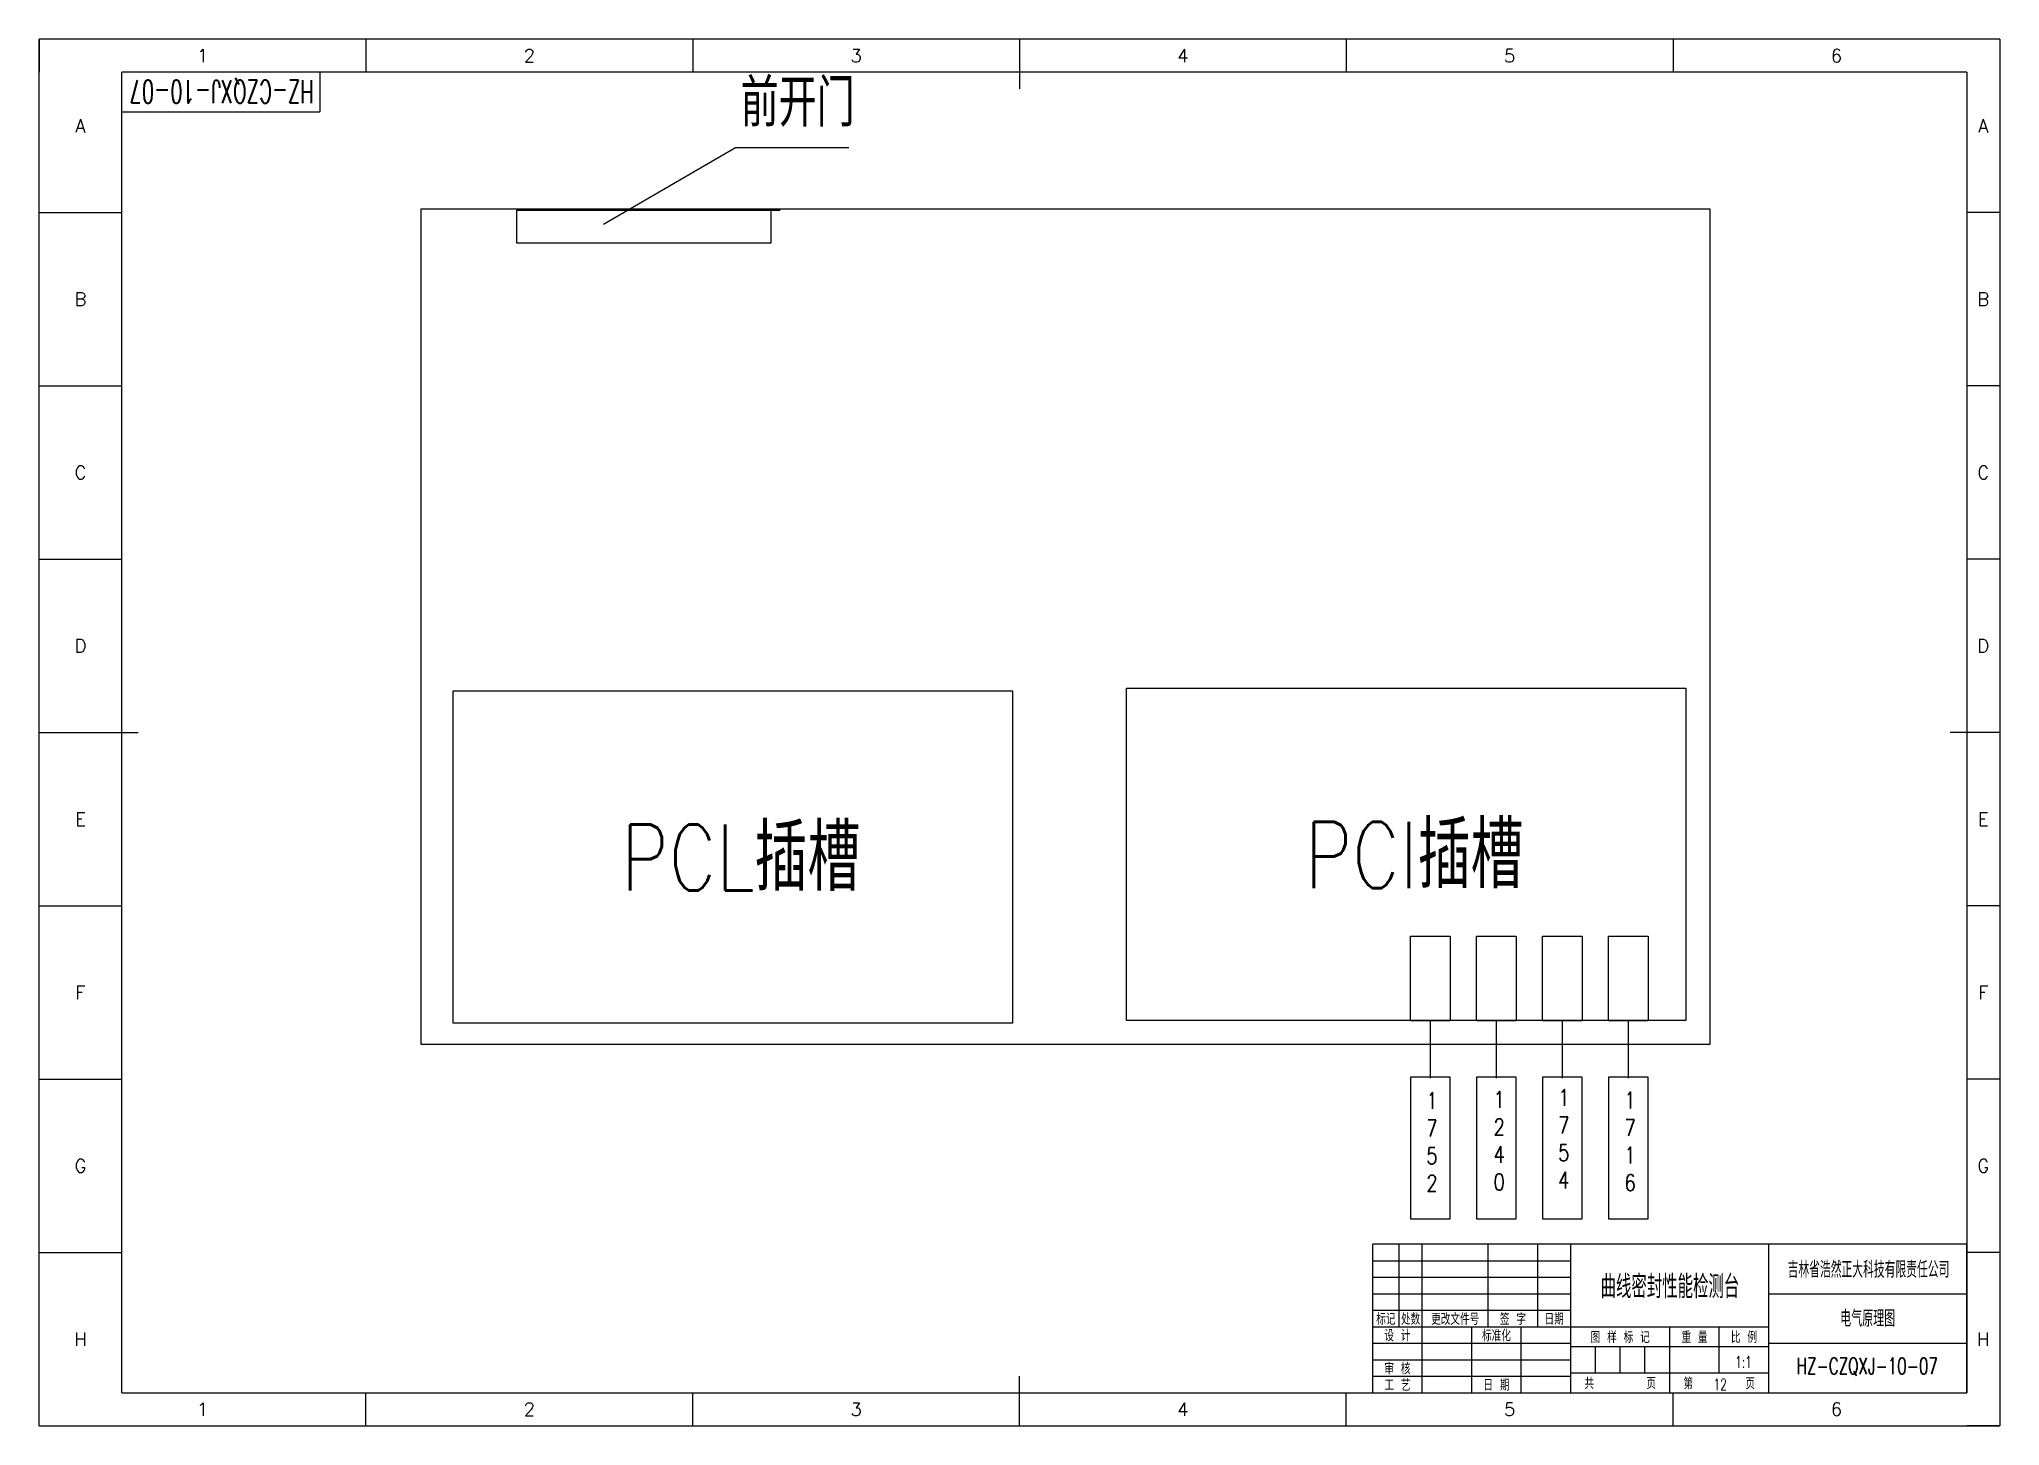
# Model space of a CAD drawing. Header units: millimetres. Extents: x -25 to 569, y -10 to 410.
import ezdxf
from ezdxf.enums import TextEntityAlignment as Align

# ---------------------------------------------------------------- set-up
doc = ezdxf.new("R2010")
doc.units = ezdxf.units.MM
doc.header["$LTSCALE"] = 10
for name, color, linetype in [('1轮廓实线层', 7, 'Continuous'), ('2细线层', 4, 'Continuous'), ('6文字层', 3, 'Continuous'), ('图框层', 7, 'Continuous')]:
    doc.layers.add(name, color=color, linetype=linetype)
doc.styles.add('PC_TEXTSTYLE', font='txt.shx', dxfattribs={"width": 0.8, "bigfont": 'hzfs.shx'})

# ---------------------------------------------------------------- blocks, each defined once
blk = doc.blocks.new('PC_TITLE_BLOCK')
at = {"layer": '1轮廓实线层'}
for p, q in [((0, 45), (-180, 45)), ((-180, 0), (-180, 45)), ((-172, 20), (-172, 45)), ((-165, 20), (-165, 45)), ((-145, 20), (-145, 45)), ((-130, 20), (-130, 45)), ((-120, 0), (-120, 45)), ((-60, 30), (0, 30)), ((-180, 20), (-60, 20)), ((-165, 0), (-165, 20)), ((-150, 0), (-150, 20)), ((-135, 0), (-135, 20)), ((-60, 15), (0, 15)), ((-180, 0), (0, 0))]:
    blk.add_line(p, q, dxfattribs=at)
at = {"layer": '1轮廓实线层', "color": 7}
for p, q in [((-60, 0), (-60, 45)), ((-180, 25), (-120, 25))]:
    blk.add_line(p, q, dxfattribs=at)
at = {"layer": '2细线层'}
for p, q in [((-180, 40), (-120, 40)), ((-180, 35), (-120, 35)), ((-180, 30), (-120, 30)), ((-90, 0), (-90, 20)), ((-75, 6), (-75, 20)), ((-180, 15), (-120, 15)), ((-120, 14), (-60, 14)), ((-112.5, 6), (-112.5, 14)), ((-105, 6), (-105, 14)), ((-97.5, 6), (-97.5, 14)), ((-180, 10), (-120, 10)), ((-120, 6), (-60, 6)), ((-180, 5), (-120, 5))]:
    blk.add_line(p, q, dxfattribs=at)
at = {"layer": '图框层'}
blk.add_line((0, 0), (0, 45), dxfattribs=at)
at = {"layer": '6文字层', "style": 'PC_TEXTSTYLE', "width": 0.667}
for s, p in [('标记', (-176, 22.5)), ('处数', (-168.5, 22.5)), (' 更改文件号 ', (-155, 22.5)), (' 签 字 ', (-137.5, 22.5)), (' 日期 ', (-125, 22.5)), (' 设 计 ', (-172.5, 17.51)), (' 标准化 ', (-142.5, 17.51)), (' 图 样 标 记 ', (-105, 17)), (' 重 量 ', (-82.5, 17)), (' 比 例 ', (-67.5, 17)), (' 审 核 ', (-172.5, 7.5)), (' 工 艺 ', (-172.5, 2.5)), (' 日 期 ', (-142.5, 2.5)), ('共       页', (-105, 3)), ('第       页', (-75, 3))]:
    blk.add_text(s, height=3.5, dxfattribs=at).set_placement(p, align=Align.MIDDLE)
at = {"layer": '6文字层', "style": 'PC_TEXTSTYLE', "flags": 8}
for tag, height, width, p, p2 in [('产品名称或材料标记', 7, 0.675771, (-113.46, 28.64), (-66.42, 28.64)), ('企业名称', 5, 2.215212, (-54.29, 34.82), (-5.27, 34.82)), ('图样名称', 5, 2.237588, (-54.79, 19.98), (-5.27, 19.98)), ('标准化', 3.5, 1.137204, (-133.83, 15.37), (-120.75, 15.37)), ('审核', 3.5, 1.738738, (-163.99, 5.37), (-150.63, 5.37)), ('重量', 3.5, 1.550325, (-88.46, 7.54), (-76.55, 7.54)), ('比例', 3.5, 1.526185, (-73.35, 7.54), (-61.93, 7.54)), ('图样代号', 5, 2.240461, (-54.79, 5.63), (-5.52, 5.63)), ('工艺', 3.5, 1.786989, (-164.21, 0.37), (-150.89, 0.37)), ('日期', 3.5, 1.717904, (-133.83, 0.37), (-120.75, 0.37)), ('共几页', 3.5, 0.619588, (-108.07, 0.63), (-101.05, 0.63))]:
    blk.add_attdef(tag, text='', height=height, dxfattribs=dict(at, width=width)).set_placement(p, p2, align=Align.FIT)
at = {"layer": '6文字层', "style": 'PC_TEXTSTYLE', "width": 3.962018, "flags": 8}
blk.add_attdef('设计', text='', height=3.5, rotation=358.46442, dxfattribs=at).set_placement((-164.23, 15.37), (-150.37, 15), align=Align.FIT)
at = {"layer": '6文字层', "color": 3, "style": 'PC_TEXTSTYLE', "width": 0.628057, "flags": 8}
blk.add_attdef('第几页', text='', height=3.5, dxfattribs=at).set_placement((-78.29, 0.75), (-71.16, 0.75), align=Align.FIT)
at = {"layer": '6文字层', "ltscale": 10, "style": 'PC_TEXTSTYLE', "flags": 1}
blk.add_attdef('图纸张数', (-58.68, -0.49), '', height=2.5, dxfattribs=at)
blk = doc.blocks.new('PC_TYDH_BLOCK')
at = {"layer": '2细线层', "linetype": 'Continuous'}
for p in [(60, 0), (0, -12)]:
    blk.add_line(p, (60, -12), dxfattribs=at)
at = {"layer": '6文字层', "style": 'PC_TEXTSTYLE', "width": 1.815486}
blk.add_attdef('图样代号', text='', height=7, rotation=180, dxfattribs=at).set_placement((58.24, -2.4), (2.35, -2.4), align=Align.FIT)

msp = doc.modelspace()

# ---------------------------------------------------------------- linework, layer by layer
for p, q in [((145.95, 354.01), (185.93, 377.17)), ((185.93, 377.17), (220.31, 377.17)), ((124.45, 358.22), (185.13, 358.22)), ((159.54, 358.22), (199.52, 358.22)), ((396.42, 112.55), (396.42, 95.29)), ((416.42, 112.55), (416.42, 95.29)), ((436.42, 112.55), (436.42, 95.29)), ((456.42, 112.55), (456.42, 95.29))]:
    msp.add_line(p, q)
for points in [[(119.67, 358.22), (196.63, 358.22), (196.63, 348.26), (119.67, 348.26)], [(124.45, 358.22), (159.54, 358.22), (159.54, 358.22), (124.45, 358.22)], [(100.38, 212.62), (269.87, 212.62), (269.87, 111.97), (100.38, 111.97)], [(304.39, 213.42), (473.88, 213.42), (473.88, 112.77), (304.39, 112.77)], [(390.46, 138.29), (402.44, 138.29), (402.44, 112.7), (390.46, 112.7)], [(410.46, 138.29), (422.44, 138.29), (422.44, 112.7), (410.46, 112.7)], [(430.46, 138.29), (442.44, 138.29), (442.44, 112.7), (430.46, 112.7)], [(450.46, 138.29), (462.44, 138.29), (462.44, 112.7), (450.46, 112.7)], [(390.46, 52.68), (402.44, 52.64), (402.44, 95.58), (390.46, 95.58)], [(410.46, 52.68), (422.44, 52.64), (422.44, 95.58), (410.46, 95.58)], [(430.46, 52.68), (442.44, 52.64), (442.44, 95.58), (430.46, 95.58)], [(450.46, 52.68), (462.44, 52.64), (462.44, 95.58), (450.46, 95.58)]]:
    msp.add_lwpolyline(points, close=True)
at = {"layer": '1轮廓实线层'}
for p, q in [((272, 410), (272, 395)), ((0, 0), (0, 400)), ((559, 400), (0, 400)), ((559, 400), (559, 0)), ((-25, 200), (5, 200)), ((569, 200), (554, 200)), ((0, 0), (559, 0)), ((272, -10), (272, 5))]:
    msp.add_line(p, q, dxfattribs=at)
at = {"layer": '2细线层'}
for p, q in [((-25, -10), (-25, 410)), ((569, 410), (-25, 410)), ((-25, 410), (-25, 400)), ((74, 410), (74, 400)), ((173, 410), (173, 400)), ((272, 410), (272, 400)), ((371, 410), (371, 400)), ((470, 410), (470, 400)), ((569, 410), (569, -10)), ((-25, 357.5), (0, 357.5)), ((569, 357.5), (559, 357.5)), ((-25, 305), (0, 305)), ((569, 305), (559, 305)), ((-25, 252.5), (0, 252.5)), ((569, 252.5), (559, 252.5)), ((-25, 200), (0, 200)), ((569, 200), (559, 200)), ((-25, 147.5), (0, 147.5)), ((569, 147.5), (559, 147.5)), ((-25, 95), (0, 95)), ((569, 95), (559, 95)), ((-25, 42.5), (0, 42.5)), ((569, 42.5), (559, 42.5)), ((-25, -10), (-25, 0)), ((74, -10), (74, 0)), ((173, -10), (173, 0)), ((272, -10), (272, 0)), ((371, -10), (371, 0)), ((470, -10), (470, 0)), ((-25, -10), (569, -10)), ((-25, -10), (0, -10)), ((569, -10), (559, -10))]:
    msp.add_line(p, q, dxfattribs=at)
at = {"layer": '6文字层', "color": 7}
msp.add_lwpolyline([(90.75, 358.58), (481.13, 358.58), (481.13, 105.5), (90.75, 105.5)], close=True, dxfattribs=at)

# ---------------------------------------------------------------- block references
at = {"layer": '图框层'}
ref = msp.add_blockref('PC_TYDH_BLOCK', (0, 400), dxfattribs=at)
ref.add_attrib('图样代号', 'HZ-CZQXJ-10-07', dxfattribs={"layer": '6文字层', "height": 7, "rotation": 180, "style": 'PC_TEXTSTYLE', "width": 0.614214}).set_placement((58.24, 397.6), (2.35, 397.6), align=Align.FIT)
ref = msp.add_blockref('PC_TITLE_BLOCK', (559, 0), dxfattribs=at)
ref.add_attrib('产品名称或材料标记', '曲线密封性能检测台', dxfattribs={"layer": '6文字层', "height": 7, "style": 'PC_TEXTSTYLE', "width": 0.667}).set_placement((469.06, 28.64), align=Align.CENTER)
ref.add_attrib('图样名称', '电气原理图', dxfattribs={"layer": '6文字层', "height": 5, "style": 'PC_TEXTSTYLE', "width": 0.667}).set_placement((528.97, 19.98), align=Align.CENTER)
ref.add_attrib('企业名称', '吉林省浩然正大科技有限责任公司', dxfattribs={"layer": '6文字层', "height": 5, "style": 'PC_TEXTSTYLE', "width": 0.594538}).set_placement((504.71, 34.82), (553.73, 34.82), align=Align.FIT)
ref.add_attrib('图样代号', 'HZ-CZQXJ-10-07', dxfattribs={"layer": '6文字层', "height": 5, "style": 'PC_TEXTSTYLE', "width": 0.667}).set_placement((528.85, 5.63), align=Align.CENTER)
ref.add_attrib('比例', '1:1', dxfattribs={"layer": '6文字层', "height": 3.5, "style": 'PC_TEXTSTYLE', "width": 0.667}).set_placement((491.36, 7.54), align=Align.CENTER)
ref.add_attrib('第几页', '12', dxfattribs={"layer": '6文字层', "color": 3, "height": 3.5, "style": 'PC_TEXTSTYLE', "width": 0.667}).set_placement((484.28, 0.75), align=Align.CENTER)

# ---------------------------------------------------------------- texts
at = {"style": 'PC_TEXTSTYLE', "width": 0.8}
msp.add_text('前开门', height=14.391, dxfattribs=at).set_placement((187.53, 383.56))
for s, p in [('PCL插槽', (187.52, 163.1)), ('PCI插槽', (391.53, 163.9))]:
    msp.add_text(s, height=20, dxfattribs=at).set_placement(p, align=Align.MIDDLE)
at = {"layer": '6文字层', "style": 'PC_TEXTSTYLE'}
for s, p in [('1', (24.5, 405)), ('2', (123.5, 405)), ('3', (222.5, 405)), ('4', (321.5, 405)), ('5', (420.5, 405)), ('6', (519.5, 405)), ('A', (-12.5, 383.75)), ('A', (564, 383.75)), ('B', (-12.5, 331.25)), ('B', (564, 331.25)), ('C', (-12.5, 278.75)), ('C', (564, 278.75)), ('D', (-12.5, 226.25)), ('D', (564, 226.25)), ('E', (-12.5, 173.75)), ('E', (564, 173.75)), ('F', (-12.5, 121.25)), ('F', (564, 121.25)), ('G', (-12.5, 68.75)), ('G', (564, 68.75)), ('H', (-12.5, 16.25)), ('H', (564, 16.25)), ('1', (24.5, -5)), ('2', (123.5, -5)), ('3', (222.5, -5)), ('4', (321.5, -5)), ('5', (420.5, -5)), ('6', (519.5, -5))]:
    msp.add_text(s, height=4, dxfattribs=at).set_placement(p, align=Align.MIDDLE)
at = {"layer": '6文字层', "char_height": 5, "width": 6.5101, "attachment_point": 1, "style": 'PC_TEXTSTYLE'}
for s, insert in [('1\\P7\\P5\\P2', (395.25, 90.96)), ('1\\P2\\P4\\P0', (415.64, 91.34)), ('1\\P7\\P5\\P4', (435.19, 91.88)), ('1\\P7\\P1\\P6', (455.28, 91.13))]:
    msp.add_mtext(s, dxfattribs=dict(at, insert=insert))

doc.saveas('drawing.dxf')
